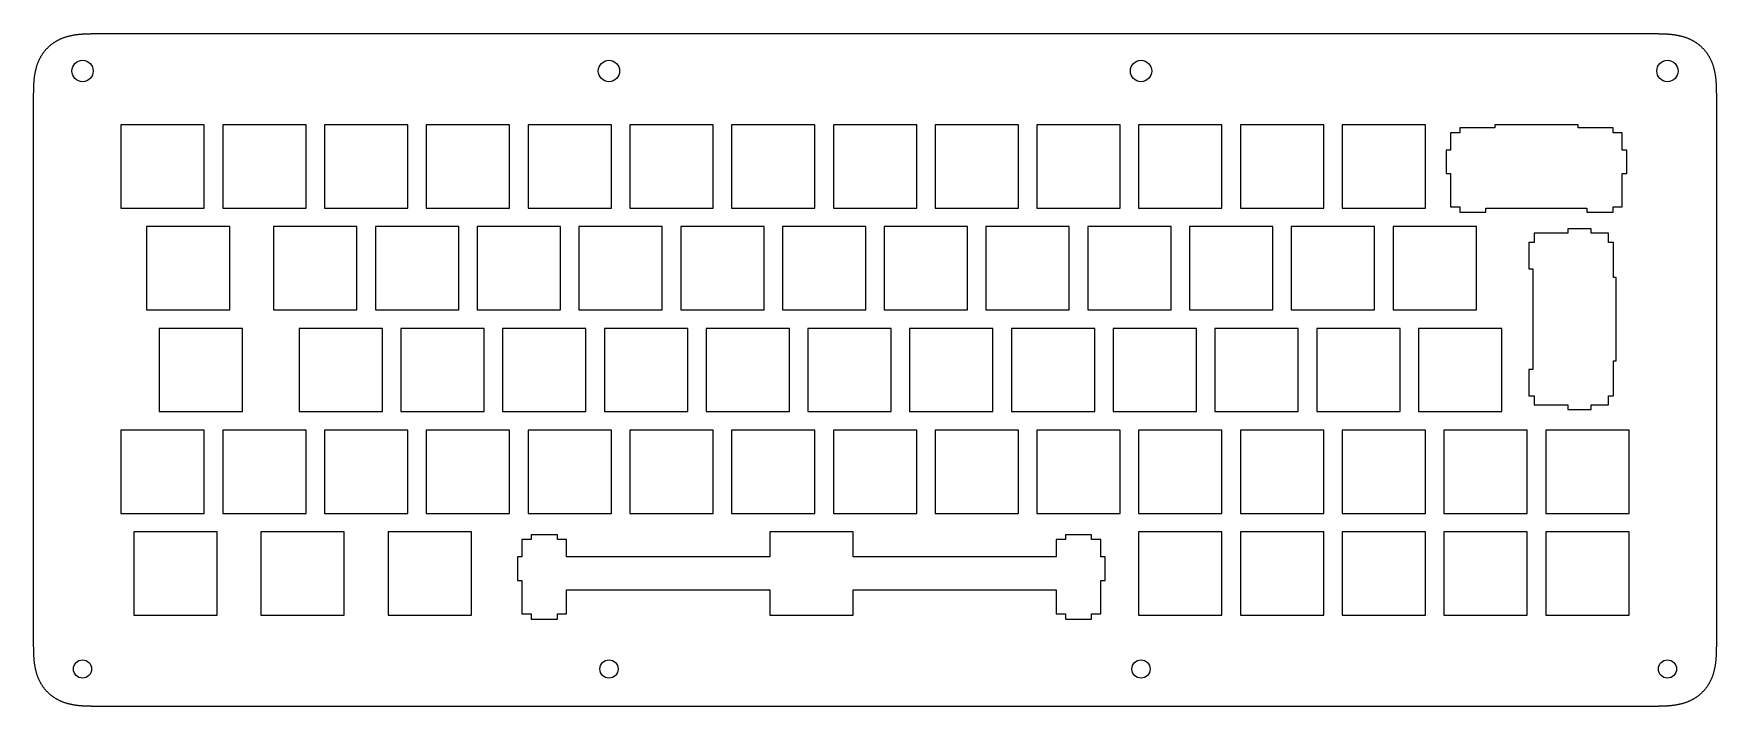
# Model space of a CAD drawing. Header units: millimetres. Extents: x 0 to 315, y 0 to 126.
import ezdxf

# ---------------------------------------------------------------- set-up
doc = ezdxf.new("R2010")
doc.units = ezdxf.units.MM
for name, color, linetype in [('HOLES', 1, 'Continuous'), ('OPENINGS', 3, 'Continuous'), ('OUTLINE', 7, 'Continuous')]:
    doc.layers.add(name, color=color, linetype=linetype)

msp = doc.modelspace()

# ---------------------------------------------------------------- linework, layer by layer
at = {"layer": 'HOLES'}
for centre, radius in [((9.15, 119), 2), ((107.7, 119), 2), ((207.3, 119), 2), ((305.85, 119), 2), ((9.15, 7), 1.7), ((107.7, 7), 1.7), ((207.3, 7), 1.7), ((305.85, 7), 1.7)]:
    msp.add_circle(centre, radius, dxfattribs=at)
at = {"layer": 'OPENINGS'}
for points in [[(31.95, 93.3), (31.95, 108.9), (16.35, 108.9), (16.35, 93.3)], [(51, 93.3), (51, 108.9), (35.4, 108.9), (35.4, 93.3)], [(70.05, 93.3), (70.05, 108.9), (54.45, 108.9), (54.45, 93.3)], [(89.1, 93.3), (89.1, 108.9), (73.5, 108.9), (73.5, 93.3)], [(108.15, 93.3), (108.15, 108.9), (92.55, 108.9), (92.55, 93.3)], [(127.199, 93.3), (127.199, 108.9), (111.599, 108.9), (111.599, 93.3)], [(146.25, 93.3), (146.25, 108.9), (130.649, 108.9), (130.649, 93.3)], [(165.3, 93.3), (165.3, 108.9), (149.7, 108.9), (149.7, 93.3)], [(184.35, 93.3), (184.35, 108.9), (168.75, 108.9), (168.75, 93.3)], [(203.4, 93.3), (203.4, 108.9), (187.8, 108.9), (187.8, 93.3)], [(222.45, 93.3), (222.45, 108.9), (206.85, 108.9), (206.85, 93.3)], [(241.5, 93.3), (241.5, 108.9), (225.9, 108.9), (225.9, 93.3)], [(260.55, 93.3), (260.55, 108.9), (244.95, 108.9), (244.95, 93.3)], [(264.425, 104.2), (264.425, 99.8), (265.25, 99.8), (265.25, 93.53), (266.974, 93.53), (266.974, 92.55), (271.875, 92.55), (271.875, 93.3), (290.775, 93.3), (290.775, 92.55), (295.675, 92.55), (295.675, 93.53), (297.4, 93.53), (297.4, 99.8), (298.225, 99.8), (298.225, 104.2), (297.4, 104.2), (297.4, 107.43), (295.675, 107.43), (295.675, 108.351), (289.125, 108.351), (289.125, 108.9), (273.525, 108.9), (273.525, 108.351), (266.974, 108.351), (266.974, 107.43), (265.25, 107.43), (265.25, 104.2)], [(36.712, 74.25), (36.712, 89.85), (21.112, 89.85), (21.112, 74.25)], [(60.525, 74.25), (60.525, 89.85), (44.925, 89.85), (44.925, 74.25)], [(79.575, 74.25), (79.575, 89.85), (63.975, 89.85), (63.975, 74.25)], [(98.625, 74.25), (98.625, 89.85), (83.025, 89.85), (83.025, 74.25)], [(117.675, 74.25), (117.675, 89.85), (102.075, 89.85), (102.075, 74.25)], [(136.725, 74.25), (136.725, 89.85), (121.125, 89.85), (121.125, 74.25)], [(155.775, 74.25), (155.775, 89.85), (140.175, 89.85), (140.175, 74.25)], [(174.825, 74.25), (174.825, 89.85), (159.225, 89.85), (159.225, 74.25)], [(193.875, 74.25), (193.875, 89.85), (178.275, 89.85), (178.275, 74.25)], [(212.925, 74.25), (212.925, 89.85), (197.325, 89.85), (197.325, 74.25)], [(231.975, 74.25), (231.975, 89.85), (216.375, 89.85), (216.375, 74.25)], [(251.025, 74.25), (251.025, 89.85), (235.425, 89.85), (235.425, 74.25)], [(270.074, 74.25), (270.074, 89.85), (254.475, 89.85), (254.475, 74.25)], [(279.918, 86.875), (279.918, 81.975), (280.668, 81.975), (280.668, 63.075), (279.918, 63.075), (279.918, 58.175), (280.898, 58.175), (280.898, 56.45), (287.168, 56.45), (287.168, 55.625), (291.568, 55.625), (291.568, 56.45), (294.798, 56.45), (294.798, 58.175), (295.718, 58.175), (295.718, 64.725), (296.268, 64.725), (296.268, 80.325), (295.718, 80.325), (295.718, 86.875), (294.798, 86.875), (294.798, 88.6), (291.568, 88.6), (291.568, 89.425), (287.168, 89.425), (287.168, 88.6), (280.898, 88.6), (280.898, 86.875)], [(39.093, 55.2), (39.093, 70.8), (23.493, 70.8), (23.493, 55.2)], [(65.287, 55.2), (65.287, 70.8), (49.687, 70.8), (49.687, 55.2)], [(84.337, 55.2), (84.337, 70.8), (68.737, 70.8), (68.737, 55.2)], [(103.387, 55.2), (103.387, 70.8), (87.787, 70.8), (87.787, 55.2)], [(122.437, 55.2), (122.437, 70.8), (106.837, 70.8), (106.837, 55.2)], [(141.487, 55.2), (141.487, 70.8), (125.887, 70.8), (125.887, 55.2)], [(160.537, 55.2), (160.537, 70.8), (144.937, 70.8), (144.937, 55.2)], [(179.587, 55.2), (179.587, 70.8), (163.987, 70.8), (163.987, 55.2)], [(198.637, 55.2), (198.637, 70.8), (183.037, 70.8), (183.037, 55.2)], [(217.687, 55.2), (217.687, 70.8), (202.087, 70.8), (202.087, 55.2)], [(236.737, 55.2), (236.737, 70.8), (221.137, 70.8), (221.137, 55.2)], [(255.787, 55.2), (255.787, 70.8), (240.187, 70.8), (240.187, 55.2)], [(274.837, 55.2), (274.837, 70.8), (259.237, 70.8), (259.237, 55.2)], [(31.95, 36.15), (31.95, 51.75), (16.35, 51.75), (16.35, 36.15)], [(51, 36.15), (51, 51.75), (35.4, 51.75), (35.4, 36.15)], [(70.05, 36.15), (70.05, 51.75), (54.45, 51.75), (54.45, 36.15)], [(89.1, 36.15), (89.1, 51.75), (73.5, 51.75), (73.5, 36.15)], [(108.15, 36.15), (108.15, 51.75), (92.55, 51.75), (92.55, 36.15)], [(127.199, 36.15), (127.199, 51.75), (111.599, 51.75), (111.599, 36.15)], [(146.25, 36.15), (146.25, 51.75), (130.649, 51.75), (130.649, 36.15)], [(165.3, 36.15), (165.3, 51.75), (149.7, 51.75), (149.7, 36.15)], [(184.35, 36.15), (184.35, 51.75), (168.75, 51.75), (168.75, 36.15)], [(203.4, 36.15), (203.4, 51.75), (187.8, 51.75), (187.8, 36.15)], [(222.45, 36.15), (222.45, 51.75), (206.85, 51.75), (206.85, 36.15)], [(241.5, 36.15), (241.5, 51.75), (225.9, 51.75), (225.9, 36.15)], [(260.55, 36.15), (260.55, 51.75), (244.95, 51.75), (244.95, 36.15)], [(279.6, 36.15), (279.6, 51.75), (264, 51.75), (264, 36.15)], [(298.65, 36.15), (298.65, 51.75), (283.05, 51.75), (283.05, 36.15)], [(34.331, 17.1), (34.331, 32.7), (18.731, 32.7), (18.731, 17.1)], [(58.143, 17.1), (58.143, 32.7), (42.543, 32.7), (42.543, 17.1)], [(81.956, 17.1), (81.956, 32.7), (66.356, 32.7), (66.356, 17.1)], [(90.593, 28), (90.593, 23.6), (91.418, 23.6), (91.418, 17.33), (93.143, 17.33), (93.143, 16.35), (98.043, 16.35), (98.043, 17.33), (99.768, 17.33), (99.768, 21.8), (137.792, 21.8), (137.792, 17.1), (153.393, 17.1), (153.393, 21.8), (191.418, 21.8), (191.418, 17.33), (193.143, 17.33), (193.143, 16.35), (198.043, 16.35), (198.043, 17.33), (199.768, 17.33), (199.768, 23.6), (200.593, 23.6), (200.593, 28), (199.768, 28), (199.768, 31.23), (198.043, 31.23), (198.043, 32.15), (193.143, 32.15), (193.143, 31.23), (191.418, 31.23), (191.418, 28), (153.393, 28), (153.393, 32.7), (137.792, 32.7), (137.792, 28), (99.768, 28), (99.768, 31.23), (98.043, 31.23), (98.043, 32.15), (93.143, 32.15), (93.143, 31.23), (91.418, 31.23), (91.418, 28)], [(222.45, 32.7), (206.85, 32.7), (206.85, 17.1), (222.45, 17.1)], [(241.5, 32.7), (225.9, 32.7), (225.9, 17.1), (241.5, 17.1)], [(260.55, 17.1), (260.55, 32.7), (244.95, 32.7), (244.95, 17.1)], [(279.6, 17.1), (279.6, 32.7), (264, 32.7), (264, 17.1)], [(298.65, 17.1), (298.65, 32.7), (283.05, 32.7), (283.05, 17.1)]]:
    msp.add_lwpolyline(points, close=True, dxfattribs=at)
at = {"layer": 'OUTLINE'}
msp.add_lwpolyline([(302.9641, 126), (303.0636, 126), (303.1631, 126), (303.2627, 125.9999), (303.3622, 125.9998), (303.4617, 125.9997), (303.5613, 125.9994), (303.6608, 125.9991), (303.7604, 125.9986), (303.8599, 125.998), (303.9594, 125.9973), (304.059, 125.9964), (304.1585, 125.9953), (304.258, 125.994), (304.3575, 125.9925), (304.4571, 125.9908), (304.5566, 125.9888), (304.6561, 125.9866), (304.7556, 125.9841), (304.8551, 125.9813), (304.9546, 125.9782), (305.054, 125.9748), (305.1535, 125.971), (305.253, 125.9669), (305.3524, 125.9623), (305.4518, 125.9574), (305.5512, 125.9521), (305.6506, 125.9464), (305.7499, 125.9402), (305.8492, 125.9336), (305.9485, 125.9265), (306.0478, 125.9189), (306.147, 125.9108), (306.2461, 125.9021), (306.3452, 125.893), (306.4443, 125.8833), (306.5433, 125.873), (306.6422, 125.8621), (306.7411, 125.8506), (306.8399, 125.8385), (306.9386, 125.8258), (307.0373, 125.8125), (307.1358, 125.7984), (307.2342, 125.7837), (307.3326, 125.7683), (307.4308, 125.7522), (307.5289, 125.7354), (307.6269, 125.7178), (307.7247, 125.6994), (307.8224, 125.6803), (307.9199, 125.6604), (308.0173, 125.6397), (308.1145, 125.6182), (308.2115, 125.5959), (308.3083, 125.5727), (308.4048, 125.5487), (308.5012, 125.5237), (308.5973, 125.498), (308.6932, 125.4713), (308.7889, 125.4436), (308.8842, 125.4151), (308.9793, 125.3856), (309.0741, 125.3552), (309.1685, 125.3238), (309.2626, 125.2915), (309.3564, 125.2581), (309.4498, 125.2238), (309.5429, 125.1884), (309.6355, 125.152), (309.7278, 125.1146), (309.8196, 125.0762), (309.9109, 125.0366), (310.0018, 124.9961), (310.0922, 124.9544), (310.1821, 124.9117), (310.2715, 124.8679), (310.3603, 124.823), (310.4486, 124.777), (310.5363, 124.7299), (310.6234, 124.6817), (310.7098, 124.6324), (310.7957, 124.582), (310.8809, 124.5306), (310.9655, 124.4782), (311.0494, 124.4246), (311.1327, 124.3701), (311.2153, 124.3145), (311.2971, 124.2579), (311.3783, 124.2003), (311.4587, 124.1416), (311.5384, 124.082), (311.6174, 124.0214), (311.6956, 123.9598), (311.773, 123.8972), (311.8496, 123.8337), (311.9254, 123.7693), (312.0005, 123.7038), (312.0747, 123.6375), (312.1481, 123.5703), (312.2206, 123.5021), (312.2923, 123.433), (312.3631, 123.3631), (312.433, 123.2923), (312.5021, 123.2206), (312.5703, 123.1481), (312.6375, 123.0747), (312.7038, 123.0005), (312.7693, 122.9254), (312.8337, 122.8496), (312.8972, 122.773), (312.9598, 122.6956), (313.0214, 122.6174), (313.082, 122.5384), (313.1416, 122.4587), (313.2003, 122.3783), (313.2579, 122.2971), (313.3145, 122.2153), (313.3701, 122.1327), (313.4246, 122.0494), (313.4782, 121.9655), (313.5306, 121.8809), (313.582, 121.7957), (313.6324, 121.7098), (313.6817, 121.6234), (313.7299, 121.5363), (313.777, 121.4486), (313.823, 121.3603), (313.8679, 121.2715), (313.9117, 121.1821), (313.9544, 121.0922), (313.9961, 121.0018), (314.0366, 120.9109), (314.0762, 120.8196), (314.1146, 120.7278), (314.152, 120.6355), (314.1884, 120.5429), (314.2238, 120.4498), (314.2581, 120.3564), (314.2915, 120.2626), (314.3238, 120.1685), (314.3552, 120.0741), (314.3856, 119.9793), (314.4151, 119.8842), (314.4436, 119.7889), (314.4713, 119.6932), (314.498, 119.5973), (314.5237, 119.5012), (314.5487, 119.4048), (314.5727, 119.3083), (314.5959, 119.2115), (314.6182, 119.1145), (314.6397, 119.0173), (314.6604, 118.9199), (314.6803, 118.8224), (314.6994, 118.7247), (314.7178, 118.6269), (314.7354, 118.5289), (314.7522, 118.4308), (314.7683, 118.3326), (314.7837, 118.2342), (314.7984, 118.1358), (314.8125, 118.0373), (314.8258, 117.9386), (314.8385, 117.8399), (314.8506, 117.7411), (314.8621, 117.6422), (314.873, 117.5433), (314.8833, 117.4443), (314.893, 117.3452), (314.9021, 117.2461), (314.9108, 117.147), (314.9189, 117.0478), (314.9265, 116.9485), (314.9336, 116.8492), (314.9402, 116.7499), (314.9464, 116.6506), (314.9521, 116.5512), (314.9574, 116.4518), (314.9623, 116.3524), (314.9669, 116.253), (314.971, 116.1535), (314.9748, 116.054), (314.9782, 115.9546), (314.9813, 115.8551), (314.9841, 115.7556), (314.9866, 115.6561), (314.9888, 115.5566), (314.9908, 115.4571), (314.9925, 115.3575), (314.994, 115.258), (314.9953, 115.1585), (314.9964, 115.059), (314.9973, 114.9594), (314.998, 114.8599), (314.9986, 114.7604), (314.9991, 114.6608), (314.9994, 114.5613), (314.9997, 114.4617), (314.9998, 114.3622), (314.9999, 114.2627), (315, 114.1631), (315, 114.0636), (315, 113.9641), (315, 12.0359), (315, 11.9364), (315, 11.8369), (314.9999, 11.7373), (314.9998, 11.6378), (314.9997, 11.5383), (314.9994, 11.4387), (314.9991, 11.3392), (314.9986, 11.2396), (314.998, 11.1401), (314.9973, 11.0406), (314.9964, 10.941), (314.9953, 10.8415), (314.994, 10.742), (314.9925, 10.6425), (314.9908, 10.5429), (314.9888, 10.4434), (314.9866, 10.3439), (314.9841, 10.2444), (314.9813, 10.1449), (314.9782, 10.0454), (314.9748, 9.946), (314.971, 9.8465), (314.9669, 9.747), (314.9623, 9.6476), (314.9574, 9.5482), (314.9521, 9.4488), (314.9464, 9.3494), (314.9402, 9.2501), (314.9336, 9.1508), (314.9265, 9.0515), (314.9189, 8.9522), (314.9108, 8.853), (314.9021, 8.7539), (314.893, 8.6548), (314.8833, 8.5557), (314.873, 8.4567), (314.8621, 8.3578), (314.8506, 8.2589), (314.8385, 8.1601), (314.8258, 8.0614), (314.8125, 7.9627), (314.7984, 7.8642), (314.7837, 7.7658), (314.7683, 7.6674), (314.7522, 7.5692), (314.7354, 7.4711), (314.7178, 7.3731), (314.6994, 7.2753), (314.6803, 7.1776), (314.6604, 7.0801), (314.6397, 6.9827), (314.6182, 6.8855), (314.5959, 6.7885), (314.5727, 6.6917), (314.5487, 6.5952), (314.5237, 6.4988), (314.498, 6.4027), (314.4713, 6.3068), (314.4436, 6.2111), (314.4151, 6.1158), (314.3856, 6.0207), (314.3552, 5.9259), (314.3238, 5.8315), (314.2915, 5.7374), (314.2581, 5.6436), (314.2238, 5.5502), (314.1884, 5.4571), (314.152, 5.3645), (314.1146, 5.2722), (314.0762, 5.1804), (314.0366, 5.0891), (313.9961, 4.9982), (313.9544, 4.9078), (313.9117, 4.8179), (313.8679, 4.7285), (313.823, 4.6397), (313.777, 4.5514), (313.7299, 4.4637), (313.6817, 4.3766), (313.6324, 4.2902), (313.582, 4.2043), (313.5306, 4.1191), (313.4782, 4.0345), (313.4246, 3.9506), (313.3701, 3.8673), (313.3145, 3.7847), (313.2579, 3.7029), (313.2003, 3.6217), (313.1416, 3.5413), (313.082, 3.4616), (313.0214, 3.3826), (312.9598, 3.3044), (312.8972, 3.227), (312.8337, 3.1504), (312.7693, 3.0746), (312.7038, 2.9995), (312.6375, 2.9253), (312.5703, 2.8519), (312.5021, 2.7794), (312.433, 2.7077), (312.3631, 2.6369), (312.2923, 2.567), (312.2206, 2.4979), (312.1481, 2.4297), (312.0747, 2.3625), (312.0005, 2.2962), (311.9254, 2.2307), (311.8496, 2.1663), (311.773, 2.1028), (311.6956, 2.0402), (311.6174, 1.9786), (311.5384, 1.918), (311.4587, 1.8584), (311.3783, 1.7997), (311.2971, 1.7421), (311.2153, 1.6855), (311.1327, 1.6299), (311.0494, 1.5754), (310.9655, 1.5218), (310.8809, 1.4694), (310.7957, 1.418), (310.7098, 1.3676), (310.6234, 1.3183), (310.5363, 1.2701), (310.4486, 1.223), (310.3603, 1.177), (310.2715, 1.1321), (310.1821, 1.0883), (310.0922, 1.0456), (310.0018, 1.0039), (309.9109, 0.9634), (309.8196, 0.9238), (309.7278, 0.8854), (309.6355, 0.848), (309.5429, 0.8116), (309.4498, 0.7762), (309.3564, 0.7419), (309.2626, 0.7085), (309.1685, 0.6762), (309.0741, 0.6448), (308.9793, 0.6144), (308.8842, 0.5849), (308.7889, 0.5564), (308.6932, 0.5287), (308.5973, 0.502), (308.5012, 0.4763), (308.4048, 0.4513), (308.3083, 0.4273), (308.2115, 0.4041), (308.1145, 0.3818), (308.0173, 0.3603), (307.9199, 0.3396), (307.8224, 0.3197), (307.7247, 0.3006), (307.6269, 0.2822), (307.5289, 0.2646), (307.4308, 0.2478), (307.3326, 0.2317), (307.2342, 0.2163), (307.1358, 0.2016), (307.0373, 0.1875), (306.9386, 0.1742), (306.8399, 0.1615), (306.7411, 0.1494), (306.6422, 0.1379), (306.5433, 0.127), (306.4443, 0.1167), (306.3452, 0.107), (306.2461, 0.0979), (306.147, 0.0892), (306.0478, 0.0811), (305.9485, 0.0735), (305.8492, 0.0664), (305.7499, 0.0598), (305.6506, 0.0536), (305.5512, 0.0479), (305.4518, 0.0426), (305.3524, 0.0377), (305.253, 0.0331), (305.1535, 0.029), (305.054, 0.0252), (304.9546, 0.0218), (304.8551, 0.0187), (304.7556, 0.0159), (304.6561, 0.0134), (304.5566, 0.0112), (304.4571, 0.0092), (304.3575, 0.0075), (304.258, 0.006), (304.1585, 0.0047), (304.059, 0.0036), (303.9594, 0.0027), (303.8599, 0.002), (303.7604, 0.0014), (303.6608, 0.0009), (303.5613, 0.0006), (303.4617, 0.0003), (303.3622, 0.0002), (303.2627, 0.0001), (303.1631, 0), (303.0636, 0), (302.9641, 0), (12.0359, 0), (11.9364, 0), (11.8369, 0), (11.7373, 0.0001), (11.6378, 0.0002), (11.5383, 0.0003), (11.4387, 0.0006), (11.3392, 0.0009), (11.2396, 0.0014), (11.1401, 0.002), (11.0406, 0.0027), (10.941, 0.0036), (10.8415, 0.0047), (10.742, 0.006), (10.6425, 0.0075), (10.5429, 0.0092), (10.4434, 0.0112), (10.3439, 0.0134), (10.2444, 0.0159), (10.1449, 0.0187), (10.0454, 0.0218), (9.946, 0.0252), (9.8465, 0.029), (9.747, 0.0331), (9.6476, 0.0377), (9.5482, 0.0426), (9.4488, 0.0479), (9.3494, 0.0536), (9.2501, 0.0598), (9.1508, 0.0664), (9.0515, 0.0735), (8.9522, 0.0811), (8.853, 0.0892), (8.7539, 0.0979), (8.6548, 0.107), (8.5557, 0.1167), (8.4567, 0.127), (8.3578, 0.1379), (8.2589, 0.1494), (8.1601, 0.1615), (8.0614, 0.1742), (7.9627, 0.1875), (7.8642, 0.2016), (7.7658, 0.2163), (7.6674, 0.2317), (7.5692, 0.2478), (7.4711, 0.2646), (7.3731, 0.2822), (7.2753, 0.3006), (7.1776, 0.3197), (7.0801, 0.3396), (6.9827, 0.3603), (6.8855, 0.3818), (6.7885, 0.4041), (6.6917, 0.4273), (6.5952, 0.4513), (6.4988, 0.4763), (6.4027, 0.502), (6.3068, 0.5287), (6.2111, 0.5564), (6.1158, 0.5849), (6.0207, 0.6144), (5.9259, 0.6448), (5.8315, 0.6762), (5.7374, 0.7085), (5.6436, 0.7419), (5.5502, 0.7762), (5.4571, 0.8116), (5.3645, 0.848), (5.2722, 0.8854), (5.1804, 0.9238), (5.0891, 0.9634), (4.9982, 1.0039), (4.9078, 1.0456), (4.8179, 1.0883), (4.7285, 1.1321), (4.6397, 1.177), (4.5514, 1.223), (4.4637, 1.2701), (4.3766, 1.3183), (4.2902, 1.3676), (4.2043, 1.418), (4.1191, 1.4694), (4.0345, 1.5218), (3.9506, 1.5754), (3.8673, 1.6299), (3.7847, 1.6855), (3.7029, 1.7421), (3.6217, 1.7997), (3.5413, 1.8584), (3.4616, 1.918), (3.3826, 1.9786), (3.3044, 2.0402), (3.227, 2.1028), (3.1504, 2.1663), (3.0746, 2.2307), (2.9995, 2.2962), (2.9253, 2.3625), (2.8519, 2.4297), (2.7794, 2.4979), (2.7077, 2.567), (2.6369, 2.6369), (2.567, 2.7077), (2.4979, 2.7794), (2.4297, 2.8519), (2.3625, 2.9253), (2.2962, 2.9995), (2.2307, 3.0746), (2.1663, 3.1504), (2.1028, 3.227), (2.0402, 3.3044), (1.9786, 3.3826), (1.918, 3.4616), (1.8584, 3.5413), (1.7997, 3.6217), (1.7421, 3.7029), (1.6855, 3.7847), (1.6299, 3.8673), (1.5754, 3.9506), (1.5218, 4.0345), (1.4694, 4.1191), (1.418, 4.2043), (1.3676, 4.2902), (1.3183, 4.3766), (1.2701, 4.4637), (1.223, 4.5514), (1.177, 4.6397), (1.1321, 4.7285), (1.0883, 4.8179), (1.0456, 4.9078), (1.0039, 4.9982), (0.9634, 5.0891), (0.9238, 5.1804), (0.8854, 5.2722), (0.848, 5.3645), (0.8116, 5.4571), (0.7762, 5.5502), (0.7419, 5.6436), (0.7085, 5.7374), (0.6762, 5.8315), (0.6448, 5.9259), (0.6144, 6.0207), (0.5849, 6.1158), (0.5564, 6.2111), (0.5287, 6.3068), (0.502, 6.4027), (0.4763, 6.4988), (0.4513, 6.5952), (0.4273, 6.6917), (0.4041, 6.7885), (0.3818, 6.8855), (0.3603, 6.9827), (0.3396, 7.0801), (0.3197, 7.1776), (0.3006, 7.2753), (0.2822, 7.3731), (0.2646, 7.4711), (0.2478, 7.5692), (0.2317, 7.6674), (0.2163, 7.7658), (0.2016, 7.8642), (0.1875, 7.9627), (0.1742, 8.0614), (0.1615, 8.1601), (0.1494, 8.2589), (0.1379, 8.3578), (0.127, 8.4567), (0.1167, 8.5557), (0.107, 8.6548), (0.0979, 8.7539), (0.0892, 8.853), (0.0811, 8.9522), (0.0735, 9.0515), (0.0664, 9.1508), (0.0598, 9.2501), (0.0536, 9.3494), (0.0479, 9.4488), (0.0426, 9.5482), (0.0377, 9.6476), (0.0331, 9.747), (0.029, 9.8465), (0.0252, 9.946), (0.0218, 10.0454), (0.0187, 10.1449), (0.0159, 10.2444), (0.0134, 10.3439), (0.0112, 10.4434), (0.0092, 10.5429), (0.0075, 10.6425), (0.006, 10.742), (0.0047, 10.8415), (0.0036, 10.941), (0.0027, 11.0406), (0.002, 11.1401), (0.0014, 11.2396), (0.0009, 11.3392), (0.0006, 11.4387), (0.0003, 11.5383), (0.0002, 11.6378), (0.0001, 11.7373), (0, 11.8369), (0, 11.9364), (0, 12.0359), (0, 113.9641), (0, 114.0636), (0, 114.1631), (0.0001, 114.2627), (0.0002, 114.3622), (0.0003, 114.4617), (0.0006, 114.5613), (0.0009, 114.6608), (0.0014, 114.7604), (0.002, 114.8599), (0.0027, 114.9594), (0.0036, 115.059), (0.0047, 115.1585), (0.006, 115.258), (0.0075, 115.3575), (0.0092, 115.4571), (0.0112, 115.5566), (0.0134, 115.6561), (0.0159, 115.7556), (0.0187, 115.8551), (0.0218, 115.9546), (0.0252, 116.054), (0.029, 116.1535), (0.0331, 116.253), (0.0377, 116.3524), (0.0426, 116.4518), (0.0479, 116.5512), (0.0536, 116.6506), (0.0598, 116.7499), (0.0664, 116.8492), (0.0735, 116.9485), (0.0811, 117.0478), (0.0892, 117.147), (0.0979, 117.2461), (0.107, 117.3452), (0.1167, 117.4443), (0.127, 117.5433), (0.1379, 117.6422), (0.1494, 117.7411), (0.1615, 117.8399), (0.1742, 117.9386), (0.1875, 118.0373), (0.2016, 118.1358), (0.2163, 118.2342), (0.2317, 118.3326), (0.2478, 118.4308), (0.2646, 118.5289), (0.2822, 118.6269), (0.3006, 118.7247), (0.3197, 118.8224), (0.3396, 118.9199), (0.3603, 119.0173), (0.3818, 119.1145), (0.4041, 119.2115), (0.4273, 119.3083), (0.4513, 119.4048), (0.4763, 119.5012), (0.502, 119.5973), (0.5287, 119.6932), (0.5564, 119.7889), (0.5849, 119.8842), (0.6144, 119.9793), (0.6448, 120.0741), (0.6762, 120.1685), (0.7085, 120.2626), (0.7419, 120.3564), (0.7762, 120.4498), (0.8116, 120.5429), (0.848, 120.6355), (0.8854, 120.7278), (0.9238, 120.8196), (0.9634, 120.9109), (1.0039, 121.0018), (1.0456, 121.0922), (1.0883, 121.1821), (1.1321, 121.2715), (1.177, 121.3603), (1.223, 121.4486), (1.2701, 121.5363), (1.3183, 121.6234), (1.3676, 121.7098), (1.418, 121.7957), (1.4694, 121.8809), (1.5218, 121.9655), (1.5754, 122.0494), (1.6299, 122.1327), (1.6855, 122.2153), (1.7421, 122.2971), (1.7997, 122.3783), (1.8584, 122.4587), (1.918, 122.5384), (1.9786, 122.6174), (2.0402, 122.6956), (2.1028, 122.773), (2.1663, 122.8496), (2.2307, 122.9254), (2.2962, 123.0005), (2.3625, 123.0747), (2.4297, 123.1481), (2.4979, 123.2206), (2.567, 123.2923), (2.6369, 123.3631), (2.7077, 123.433), (2.7794, 123.5021), (2.8519, 123.5703), (2.9253, 123.6375), (2.9995, 123.7038), (3.0746, 123.7693), (3.1504, 123.8337), (3.227, 123.8972), (3.3044, 123.9598), (3.3826, 124.0214), (3.4616, 124.082), (3.5413, 124.1416), (3.6217, 124.2003), (3.7029, 124.2579), (3.7847, 124.3145), (3.8673, 124.3701), (3.9506, 124.4246), (4.0345, 124.4782), (4.1191, 124.5306), (4.2043, 124.582), (4.2902, 124.6324), (4.3766, 124.6817), (4.4637, 124.7299), (4.5514, 124.777), (4.6397, 124.823), (4.7285, 124.8679), (4.8179, 124.9117), (4.9078, 124.9544), (4.9982, 124.9961), (5.0891, 125.0366), (5.1804, 125.0762), (5.2722, 125.1146), (5.3645, 125.152), (5.4571, 125.1884), (5.5502, 125.2238), (5.6436, 125.2581), (5.7374, 125.2915), (5.8315, 125.3238), (5.9259, 125.3552), (6.0207, 125.3856), (6.1158, 125.4151), (6.2111, 125.4436), (6.3068, 125.4713), (6.4027, 125.498), (6.4988, 125.5237), (6.5952, 125.5487), (6.6917, 125.5727), (6.7885, 125.5959), (6.8855, 125.6182), (6.9827, 125.6397), (7.0801, 125.6604), (7.1776, 125.6803), (7.2753, 125.6994), (7.3731, 125.7178), (7.4711, 125.7354), (7.5692, 125.7522), (7.6674, 125.7683), (7.7658, 125.7837), (7.8642, 125.7984), (7.9627, 125.8125), (8.0614, 125.8258), (8.1601, 125.8385), (8.2589, 125.8506), (8.3578, 125.8621), (8.4567, 125.873), (8.5557, 125.8833), (8.6548, 125.893), (8.7539, 125.9021), (8.853, 125.9108), (8.9522, 125.9189), (9.0515, 125.9265), (9.1508, 125.9336), (9.2501, 125.9402), (9.3494, 125.9464), (9.4488, 125.9521), (9.5482, 125.9574), (9.6476, 125.9623), (9.747, 125.9669), (9.8465, 125.971), (9.946, 125.9748), (10.0454, 125.9782), (10.1449, 125.9813), (10.2444, 125.9841), (10.3439, 125.9866), (10.4434, 125.9888), (10.5429, 125.9908), (10.6425, 125.9925), (10.742, 125.994), (10.8415, 125.9953), (10.941, 125.9964), (11.0406, 125.9973), (11.1401, 125.998), (11.2396, 125.9986), (11.3392, 125.9991), (11.4387, 125.9994), (11.5383, 125.9997), (11.6378, 125.9998), (11.7373, 125.9999), (11.8369, 126), (11.9364, 126), (12.0359, 126)], close=True, dxfattribs=at)

doc.saveas('drawing.dxf')
